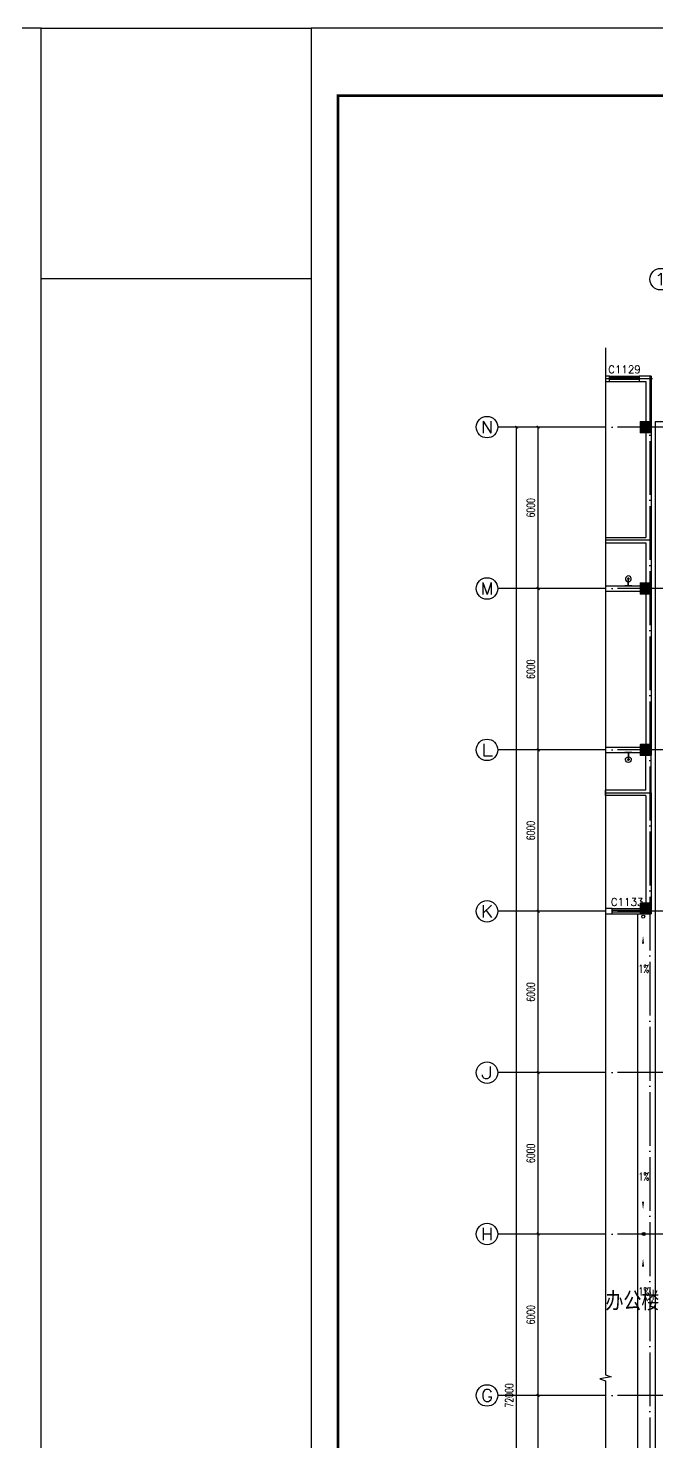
# Model space of a CAD drawing. Extents: x 683431 to 951238, y -788560 to -543702.
# Drawn here: x 881327 to 904672, y -667300 to -614750 of the extents above; entities that cross this region are included whole.
import ezdxf
from ezdxf.enums import TextEntityAlignment as Align

# ---------------------------------------------------------------- set-up
doc = ezdxf.new("R2010")
doc.units = 0
doc.header["$LTSCALE"] = 1000
doc.header["$MEASUREMENT"] = 0
doc.linetypes.add('DOTE', pattern=[2.42, 2, -0.2, 0.02, -0.2])
for name, color, linetype in [('AXIS', 3, 'Continuous'), ('AXIS_TEXT', 7, 'Continuous'), ('COLUMN', 9, 'Continuous'), ('DIM_SYMB', 3, 'Continuous'), ('DOTE', 1, 'Continuous'), ('PUB_HATCH', 23, 'Continuous'), ('PUB_TEXT', 3, 'Continuous'), ('PUB_TITLE', 4, 'Continuous'), ('RAIL', 163, 'Continuous'), ('WALL', 7, 'Continuous'), ('WINDOW', 4, 'Continuous'), ('WINDOW_TEXT', 7, 'Continuous'), ('zz-2', 7, 'Continuous')]:
    doc.layers.add(name, color=color, linetype=linetype)
doc.layers.add('柱', color=2, linetype='Continuous', lineweight=35)
doc.styles.add('_TCH_AXIS', font='COMPLEX', dxfattribs={"bigfont": 'GBCBIG'})
doc.styles.add('_TCH_DIM', font='SIMPLEX', dxfattribs={"bigfont": 'GBCBIG'})
doc.styles.add('_TCH_DIM_T3', font='SIMPLEX', dxfattribs={"width": 0.705882, "bigfont": 'GBCBIG'})
doc.styles.add('_TCH_WINDOW', font='simplex_.ttf', dxfattribs={"height": 3.5, "bigfont": 'GBCBIG'})
doc.styles.add('COMPLEX', font='COMPLEX')
doc.styles.add('宋体(0.8)', font='', dxfattribs={"width": 0.8})
doc.styles.get('宋体(0.8)').set_extended_font_data('SimSun')
doc.dimstyles.new('_TCH_ARCH&&100', dxfattribs={"dimtxt": 297.5, "dimasz": 100, "dimexe": 250, "dimexo": 300, "dimgap": 126.25, "dimtad": 1, "dimdec": 0, "dimzin": 0, "dimdsep": 46, "dimtxsty": '_TCH_DIM_T3', "dimblk": 'ARCHTICK', "dimcen": 0.09, "dimazin": 2, "dimtfac": 1, "dimtdec": 0, "dimtix": 1, "dimtmove": 2, "dimatfit": 3, "dimfxl": 0, "dimtolj": 1, "dimtzin": 0, "dimarcsym": 0})

# ---------------------------------------------------------------- blocks, each defined once
blk = doc.blocks.new('_ArchTick')
at = {"color": 0, "linetype": 'ByBlock', "const_width": 0.4}
blk.add_lwpolyline([(-0.5, -0.5), (0.5, 0.5)], dxfattribs=at)
blk = doc.blocks.new('*D156')
at = {"layer": 'AXIS', "color": 0, "lineweight": -2}
for p, q in [((902468, -665578), (900018, -665578)), ((900268, -671578), (900268, -665578)), ((902468, -671578), (900018, -671578))]:
    blk.add_line(p, q, dxfattribs=at)
at = {"layer": 'Defpoints', "color": 0}
for p in [(900268, -665578), (902768, -665578), (902768, -671578)]:
    blk.add_point(p, dxfattribs=at)
at = {"layer": 'AXIS', "color": 0, "lineweight": -2, "xscale": 100, "yscale": 100, "zscale": 100}
for p, rotation in [((900268, -665578), 90), ((900268, -671578), 270)]:
    blk.add_blockref('_ArchTick', p, dxfattribs=dict(at, rotation=rotation))
at = {"layer": 'AXIS', "color": 0, "insert": (899993, -668578), "char_height": 297.5, "attachment_point": 5, "rotation": 90, "style": '_TCH_DIM_T3'}
blk.add_mtext('\\A1;6000', dxfattribs=at)
blk = doc.blocks.new('*D157')
at = {"layer": 'AXIS', "color": 0, "lineweight": -2}
for p, q in [((902468, -659578), (900018, -659578)), ((900268, -665578), (900268, -659578)), ((902468, -665578), (900018, -665578))]:
    blk.add_line(p, q, dxfattribs=at)
at = {"layer": 'Defpoints', "color": 0}
for p in [(900268, -659578), (902768, -659578), (902768, -665578)]:
    blk.add_point(p, dxfattribs=at)
at = {"layer": 'AXIS', "color": 0, "lineweight": -2, "xscale": 100, "yscale": 100, "zscale": 100}
for p, rotation in [((900268, -659578), 90), ((900268, -665578), 270)]:
    blk.add_blockref('_ArchTick', p, dxfattribs=dict(at, rotation=rotation))
at = {"layer": 'AXIS', "color": 0, "insert": (899993, -662578), "char_height": 297.5, "attachment_point": 5, "rotation": 90, "style": '_TCH_DIM_T3'}
blk.add_mtext('\\A1;6000', dxfattribs=at)
blk = doc.blocks.new('*D158')
at = {"layer": 'AXIS', "color": 0, "lineweight": -2}
for p, q in [((902468, -653578), (900018, -653578)), ((900268, -659578), (900268, -653578)), ((902468, -659578), (900018, -659578))]:
    blk.add_line(p, q, dxfattribs=at)
at = {"layer": 'Defpoints', "color": 0}
for p in [(900268, -653578), (902768, -653578), (902768, -659578)]:
    blk.add_point(p, dxfattribs=at)
at = {"layer": 'AXIS', "color": 0, "lineweight": -2, "xscale": 100, "yscale": 100, "zscale": 100}
for p, rotation in [((900268, -653578), 90), ((900268, -659578), 270)]:
    blk.add_blockref('_ArchTick', p, dxfattribs=dict(at, rotation=rotation))
at = {"layer": 'AXIS', "color": 0, "insert": (899993, -656578), "char_height": 297.5, "attachment_point": 5, "rotation": 90, "style": '_TCH_DIM_T3'}
blk.add_mtext('\\A1;6000', dxfattribs=at)
blk = doc.blocks.new('*D159')
at = {"layer": 'AXIS', "color": 0, "lineweight": -2}
for p, q in [((902468, -647578), (900018, -647578)), ((900268, -653578), (900268, -647578)), ((902468, -653578), (900018, -653578))]:
    blk.add_line(p, q, dxfattribs=at)
at = {"layer": 'Defpoints', "color": 0}
for p in [(900268, -647578), (902768, -647578), (902768, -653578)]:
    blk.add_point(p, dxfattribs=at)
at = {"layer": 'AXIS', "color": 0, "lineweight": -2, "xscale": 100, "yscale": 100, "zscale": 100}
for p, rotation in [((900268, -647578), 90), ((900268, -653578), 270)]:
    blk.add_blockref('_ArchTick', p, dxfattribs=dict(at, rotation=rotation))
at = {"layer": 'AXIS', "color": 0, "insert": (899993, -650578), "char_height": 297.5, "attachment_point": 5, "rotation": 90, "style": '_TCH_DIM_T3'}
blk.add_mtext('\\A1;6000', dxfattribs=at)
blk = doc.blocks.new('*D160')
at = {"layer": 'AXIS', "color": 0, "lineweight": -2}
for p, q in [((902468, -641578), (900018, -641578)), ((900268, -647578), (900268, -641578)), ((902468, -647578), (900018, -647578))]:
    blk.add_line(p, q, dxfattribs=at)
at = {"layer": 'Defpoints', "color": 0}
for p in [(900268, -641578), (902768, -641578), (902768, -647578)]:
    blk.add_point(p, dxfattribs=at)
at = {"layer": 'AXIS', "color": 0, "lineweight": -2, "xscale": 100, "yscale": 100, "zscale": 100}
for p, rotation in [((900268, -641578), 90), ((900268, -647578), 270)]:
    blk.add_blockref('_ArchTick', p, dxfattribs=dict(at, rotation=rotation))
at = {"layer": 'AXIS', "color": 0, "insert": (899993, -644578), "char_height": 297.5, "attachment_point": 5, "rotation": 90, "style": '_TCH_DIM_T3'}
blk.add_mtext('\\A1;6000', dxfattribs=at)
blk = doc.blocks.new('*D161')
at = {"layer": 'AXIS', "color": 0, "lineweight": -2}
for p, q in [((902468, -635578), (900018, -635578)), ((900268, -641578), (900268, -635578)), ((902468, -641578), (900018, -641578))]:
    blk.add_line(p, q, dxfattribs=at)
at = {"layer": 'Defpoints', "color": 0}
for p in [(900268, -635578), (902768, -635578), (902768, -641578)]:
    blk.add_point(p, dxfattribs=at)
at = {"layer": 'AXIS', "color": 0, "lineweight": -2, "xscale": 100, "yscale": 100, "zscale": 100}
for p, rotation in [((900268, -635578), 90), ((900268, -641578), 270)]:
    blk.add_blockref('_ArchTick', p, dxfattribs=dict(at, rotation=rotation))
at = {"layer": 'AXIS', "color": 0, "insert": (899993, -638578), "char_height": 297.5, "attachment_point": 5, "rotation": 90, "style": '_TCH_DIM_T3'}
blk.add_mtext('\\A1;6000', dxfattribs=at)
blk = doc.blocks.new('*D162')
at = {"layer": 'AXIS', "color": 0, "lineweight": -2}
for p, q in [((902468, -629578), (900018, -629578)), ((900268, -635578), (900268, -629578)), ((902468, -635578), (900018, -635578))]:
    blk.add_line(p, q, dxfattribs=at)
at = {"layer": 'Defpoints', "color": 0}
for p in [(900268, -629578), (902768, -629578), (902768, -635578)]:
    blk.add_point(p, dxfattribs=at)
at = {"layer": 'AXIS', "color": 0, "lineweight": -2, "xscale": 100, "yscale": 100, "zscale": 100}
for p, rotation in [((900268, -629578), 90), ((900268, -635578), 270)]:
    blk.add_blockref('_ArchTick', p, dxfattribs=dict(at, rotation=rotation))
at = {"layer": 'AXIS', "color": 0, "insert": (899993, -632578), "char_height": 297.5, "attachment_point": 5, "rotation": 90, "style": '_TCH_DIM_T3'}
blk.add_mtext('\\A1;6000', dxfattribs=at)
blk = doc.blocks.new('*D163')
at = {"layer": 'AXIS', "color": 0, "lineweight": -2}
for p, q in [((902468, -629578), (899218, -629578)), ((899468, -701578), (899468, -629578)), ((902468, -701578), (899218, -701578))]:
    blk.add_line(p, q, dxfattribs=at)
at = {"layer": 'Defpoints', "color": 0}
for p in [(899468, -629578), (902768, -629578), (902768, -701578)]:
    blk.add_point(p, dxfattribs=at)
at = {"layer": 'AXIS', "color": 0, "lineweight": -2, "xscale": 100, "yscale": 100, "zscale": 100}
for p, rotation in [((899468, -629578), 90), ((899468, -701578), 270)]:
    blk.add_blockref('_ArchTick', p, dxfattribs=dict(at, rotation=rotation))
at = {"layer": 'AXIS', "color": 0, "insert": (899193, -665578), "char_height": 297.5, "attachment_point": 5, "rotation": 90, "style": '_TCH_DIM_T3'}
blk.add_mtext('\\A1;72000', dxfattribs=at)
blk = doc.blocks.new('_AXISO')
blk.add_circle((0, 0), 0.5)
at = {"layer": 'AXIS_TEXT', "style": 'COMPLEX', "width": 1.041667}
blk.add_attdef('A', text='', height=0.56, dxfattribs=at).set_placement((-0.25, -0.28), (0.25, -0.28), align=Align.FIT)
blk = doc.blocks.new('$WINLIB2D$00000001')
at = {"color": 0}
for points in [[(-0.5, 0.5), (-0.5, -0.5)], [(-0.5, 0.5), (0.5, 0.5)], [(0.5, -0.5), (0.5, 0.5)], [(0.5, 0.167), (-0.5, 0.167)], [(0.5, -0.167), (-0.5, -0.167)], [(-0.5, -0.5), (0.5, -0.5)]]:
    blk.add_lwpolyline(points, dxfattribs=at)
blk = doc.blocks.new('$plan$00001626')
blk.add_line((-10, 0), (10, 0))
blk.add_arc((0, -260), 10.5, 197.2381, 342.7619)
at = {"layer": 'zz-2'}
for points in [[(-124, 0), (133, 0)], [(-10, 0), (-10, -263)], [(10, 0), (10, -263)]]:
    blk.add_lwpolyline(points, dxfattribs=at)
for radius, start, end in [(108, 95.306, 84.694), (28.3, 110.6725, 69.3275)]:
    blk.add_arc((0, -262), radius, start, end, dxfattribs=at)
blk = doc.blocks.new('_FZH')
blk.add_lwpolyline([(-0.5, -0.5), (0.5, -0.5), (0.5, 0.5), (-0.5, 0.5)], close=True)
at = {"layer": 'PUB_HATCH'}
blk.add_solid([(-0.5, -0.5), (0.5, -0.5), (-0.5, 0.5), (0.5, 0.5)], dxfattribs=at)

msp = doc.modelspace()

# ---------------------------------------------------------------- linework, layer by layer
at = {"layer": 'AXIS'}
for p, q in [((902768.5, -629578.1), (898768.5, -629578.1)), ((902768.5, -635578.1), (898768.5, -635578.1)), ((902768.5, -641578.1), (898768.5, -641578.1)), ((902768.5, -647578.1), (898768.5, -647578.1)), ((902768.5, -653578.1), (898768.5, -653578.1)), ((902768.5, -659578.1), (898768.5, -659578.1)), ((902768.5, -665578.1), (898768.5, -665578.1))]:
    msp.add_line(p, q, dxfattribs=at)
at = {"layer": 'DIM_SYMB'}
msp.add_lwpolyline([(902768.5, -626625.6), (902768.5, -664814.4), (902978.5, -664890.9), (902558.5, -664964.9), (902768.5, -665039.4), (902768.5, -703228.3)], dxfattribs=at)
for points in [[(904164.9, -649493.5, 0, 0, 0), (904164.9, -648486.7, 0, 80, 0), (904164.9, -648786.7, 0, 0, 0)], [(904164.9, -657662.8, 0, 0, 0), (904164.9, -658669.5, 0, 80, 0), (904164.9, -658369.5, 0, 0, 0)], [(904164.9, -661493.5, 0, 0, 0), (904164.9, -660486.7, 0, 80, 0), (904164.9, -660786.7, 0, 0, 0)]]:
    msp.add_lwpolyline(points, format="xyseb", dxfattribs=at)
at = {"layer": 'DOTE', "linetype": 'DOTE'}
for p, q in [((904518.5, -627778.1), (902768.5, -627778.1)), ((904418.5, -627678.1), (904418.5, -702578.1)), ((941518.5, -629578.1), (902768.5, -629578.1)), ((904468.5, -633778.1), (902768.5, -633778.1)), ((941518.5, -635578.1), (902768.5, -635578.1)), ((941518.5, -641578.1), (902768.5, -641578.1)), ((902768.5, -643178.1), (904468.5, -643178.1)), ((941518.5, -647578.1), (902768.5, -647578.1)), ((941518.5, -653578.1), (902768.5, -653578.1)), ((941518.5, -659578.1), (902768.5, -659578.1)), ((941518.5, -665578.1), (902768.5, -665578.1))]:
    msp.add_line(p, q, dxfattribs=at)
at = {"layer": 'PUB_TITLE'}
for points in [[(822402.4, -719849.5), (881802.4, -719849.5), (881802.4, -614749.5), (822402.4, -614749.5)], [(891838.2, -719849.5), (951238.2, -719849.5), (951238.2, -614749.5), (891838.2, -614749.5)]]:
    msp.add_lwpolyline(points, close=True, dxfattribs=at)
at = {"layer": 'PUB_TITLE', "const_width": 100}
msp.add_lwpolyline([(892838.2, -718849.5), (950238.2, -718849.5), (950238.2, -617249.5), (892838.2, -617249.5)], close=True, dxfattribs=at)
at = {"layer": 'RAIL', "ltscale": 0.5}
msp.add_line((903968.5, -701678.1), (903968.5, -647678.1), dxfattribs=at)
for points in [[(881802.4, -614749.5), (891838.2, -614749.5), (891838.2, -624060.5), (881802.4, -624060.5)], [(904618.5, -701778.1), (940618.5, -701778.1), (940618.5, -629378.1), (904618.5, -629378.1)]]:
    msp.add_lwpolyline(points, close=True, dxfattribs=at)
at = {"layer": 'RAIL', "ltscale": 0.5, "const_width": 0.0001}
for points in [[(902768.5, -701678.1), (904368.5, -701678.1), (904368.5, -647678.1)], [(902768.5, -701778.1), (904468.5, -701778.1), (904468.5, -647678.1)]]:
    msp.add_lwpolyline(points, dxfattribs=at)
at = {"layer": 'RAIL', "ltscale": 0.5}
for centre in [(904173.2, -647778), (904188.9, -659578.1)]:
    msp.add_circle(centre, 55, dxfattribs=at)
at = {"layer": 'WALL'}
for p, q in [((902918.5, -627678.1), (902768.5, -627678.1)), ((902768.5, -627678.1), (902768.5, -627878.1)), ((902768.5, -627878.1), (902918.5, -627878.1)), ((902918.5, -627878.1), (902918.5, -627678.1)), ((904468.5, -627678.1), (904018.5, -627678.1)), ((904018.5, -627678.1), (904018.5, -627878.1)), ((904018.5, -627878.1), (904268.5, -627878.1)), ((904268.5, -627878.1), (904268.5, -629378.1)), ((904468.5, -627678.1), (904468.5, -629378.1)), ((904268.5, -629778.1), (904268.5, -633678.1)), ((904468.5, -629778.1), (904468.5, -633778.1)), ((902768.5, -633678.1), (904268.5, -633678.1)), ((902768.5, -633678.1), (902768.5, -633878.1)), ((902768.5, -633878.1), (904268.5, -633878.1)), ((904268.5, -633878.1), (904268.5, -635378.1)), ((904468.5, -633778.1), (904468.5, -635378.1)), ((902768.5, -635478.1), (904068.5, -635478.1)), ((902768.5, -635478.1), (902768.5, -635678.1)), ((902768.5, -635678.1), (904068.5, -635678.1)), ((904268.5, -635778.1), (904268.5, -641378.1)), ((904468.5, -635778.1), (904468.5, -641378.1)), ((902768.5, -641478.1), (904068.5, -641478.1)), ((902768.5, -641478.1), (902768.5, -641678.1)), ((902768.5, -641678.1), (904068.5, -641678.1)), ((904268.5, -643078.1), (904268.5, -641778.1)), ((904468.5, -643178.1), (904468.5, -641778.1)), ((904268.5, -643078.1), (902768.5, -643078.1)), ((902768.5, -643278.1), (902768.5, -643078.1)), ((904468.5, -643178.1), (904468.5, -647278.1)), ((904268.5, -643278.1), (902768.5, -643278.1)), ((904268.5, -643278.1), (904268.5, -647278.1)), ((903018.5, -647478.1), (902768.5, -647478.1)), ((902768.5, -647478.1), (902768.5, -647678.1)), ((902768.5, -647678.1), (903018.5, -647678.1)), ((903018.5, -647678.1), (903018.5, -647478.1))]:
    msp.add_line(p, q, dxfattribs=at)
at = {"layer": '柱', "ltscale": 1}
for points in [[(904468.5, -629778.1), (904468.5, -629378.1), (904068.5, -629378.1), (904068.5, -629778.1)], [(904468.5, -635778.1), (904468.5, -635378.1), (904068.5, -635378.1), (904068.5, -635778.1)], [(904468.5, -641778.1), (904468.5, -641378.1), (904068.5, -641378.1), (904068.5, -641778.1)], [(904468.5, -647678.1), (904468.5, -647278.1), (904068.5, -647278.1), (904068.5, -647678.1)]]:
    msp.add_lwpolyline(points, close=True, dxfattribs=at)

# ---------------------------------------------------------------- block references
at = {"layer": 'AXIS'}
ref = msp.add_blockref('_AXISO', (904818.5, -624078.1), dxfattribs=dict(at, xscale=800, yscale=800, zscale=800))
ref.add_attrib('A', '1', dxfattribs={"layer": 'AXIS_TEXT', "ltscale": 0.5, "height": 452.5, "style": '_TCH_AXIS', "width": 2.333333}).set_placement((904592.2, -624304.4), (905044.8, -624304.4), align=Align.FIT)
ref = msp.add_blockref('_AXISO', (898368.5, -629578.1), dxfattribs=dict(at, xscale=800, yscale=800, zscale=800))
ref.add_attrib('A', 'N', dxfattribs={"layer": 'AXIS_TEXT', "ltscale": 0.5, "height": 452.5, "style": '_TCH_AXIS', "width": 1.105263}).set_placement((898142.2, -629804.4), (898594.8, -629804.4), align=Align.FIT)
ref = msp.add_blockref('_AXISO', (898368.5, -635578.1), dxfattribs=dict(at, xscale=800, yscale=800, zscale=800))
ref.add_attrib('A', 'M', dxfattribs={"layer": 'AXIS_TEXT', "ltscale": 0.5, "height": 452.5, "style": '_TCH_AXIS'}).set_placement((898142.2, -635804.4), (898594.8, -635804.4), align=Align.FIT)
ref = msp.add_blockref('_AXISO', (898368.5, -641578.1), dxfattribs=dict(at, xscale=800, yscale=800, zscale=800))
ref.add_attrib('A', 'L', dxfattribs={"layer": 'AXIS_TEXT', "ltscale": 0.5, "height": 452.5, "style": '_TCH_AXIS', "width": 1.4}).set_placement((898142.2, -641804.4), (898594.8, -641804.4), align=Align.FIT)
ref = msp.add_blockref('_AXISO', (898368.5, -647578.1), dxfattribs=dict(at, xscale=800, yscale=800, zscale=800))
ref.add_attrib('A', 'K', dxfattribs={"layer": 'AXIS_TEXT', "ltscale": 0.5, "height": 452.5, "style": '_TCH_AXIS', "width": 1.105263}).set_placement((898142.2, -647804.4), (898594.8, -647804.4), align=Align.FIT)
ref = msp.add_blockref('_AXISO', (898368.5, -653578.1), dxfattribs=dict(at, xscale=800, yscale=800, zscale=800))
ref.add_attrib('A', 'J', dxfattribs={"layer": 'AXIS_TEXT', "ltscale": 0.5, "height": 452.5, "style": '_TCH_AXIS', "width": 1.909091}).set_placement((898142.2, -653804.4), (898594.8, -653804.4), align=Align.FIT)
ref = msp.add_blockref('_AXISO', (898368.5, -659578.1), dxfattribs=dict(at, xscale=800, yscale=800, zscale=800))
ref.add_attrib('A', 'H', dxfattribs={"layer": 'AXIS_TEXT', "ltscale": 0.5, "height": 452.5, "style": '_TCH_AXIS', "width": 1.05}).set_placement((898142.2, -659804.4), (898594.8, -659804.4), align=Align.FIT)
ref = msp.add_blockref('_AXISO', (898368.5, -665578.1), dxfattribs=dict(at, xscale=800, yscale=800, zscale=800))
ref.add_attrib('A', 'G', dxfattribs={"layer": 'AXIS_TEXT', "ltscale": 0.5, "height": 452.5, "style": '_TCH_AXIS', "width": 1.166667}).set_placement((898142.2, -665804.4), (898594.8, -665804.4), align=Align.FIT)
at = {"layer": 'COLUMN', "xscale": 400, "yscale": 400, "zscale": 400}
for p in [(904268.5, -629578.1), (904268.5, -635578.1), (904268.5, -641578.1), (904268.5, -647478.1)]:
    msp.add_blockref('_FZH', p, dxfattribs=at)
at = {"layer": 'RAIL', "rotation": 179.9999999999999}
msp.add_blockref('$plan$00001626', (903618.5, -635478.1), dxfattribs=at)
at = {"layer": 'RAIL', "yscale": -1, "rotation": 180.0000000000001}
msp.add_blockref('$plan$00001626', (903618.5, -641678.1), dxfattribs=at)
at = {"layer": 'WINDOW'}
ref = msp.add_blockref('$WINLIB2D$00000001', (903468.5, -627778.1), dxfattribs=dict(at, xscale=1100, yscale=-200, zscale=1100))
ref.add_attrib('A', 'C1129', (902866, -627573.2), dxfattribs={"layer": 'WINDOW_TEXT', "ltscale": 0.5, "height": 280.96, "style": '_TCH_WINDOW'})
ref = msp.add_blockref('$WINLIB2D$00000001', (903568.5, -647578.1), dxfattribs=dict(at, xscale=1100, yscale=-200, zscale=1100))
ref.add_attrib('A', 'C1133', (902966, -647373.2), dxfattribs={"layer": 'WINDOW_TEXT', "ltscale": 0.5, "height": 280.96, "style": '_TCH_WINDOW'})

# ---------------------------------------------------------------- texts
at = {"layer": 'PUB_TEXT'}
for s, height, style, width, p in [('1%', 297.5, '_TCH_DIM', 0.705882, (903994.9, -649860.9)), ('1%', 297.5, '_TCH_DIM', 0.705882, (903994.9, -657592.8)), ('1%', 297.5, '_TCH_DIM', 0.705882, (903994.9, -661860.9)), ('办公楼', 611.77, '宋体(0.8)', 0.8, (902768.5, -662352.8))]:
    msp.add_text(s, height=height, dxfattribs=dict(at, style=style, width=width)).set_placement(p)

# ---------------------------------------------------------------- dimensions: what is measured, and where the dimension line sits
at = {"layer": 'AXIS'}
for p1, p2, distance, picture, middle in [((902768.5, -701578.1), (902768.5, -629578.1), 3300, '*D163', (899193.5, -665578.1)), ((902768.5, -635578.1), (902768.5, -629578.1), 2500, '*D162', (899993.5, -632578.1)), ((902768.5, -641578.1), (902768.5, -635578.1), 2500, '*D161', (899993.5, -638578.1)), ((902768.5, -647578.1), (902768.5, -641578.1), 2500, '*D160', (899993.5, -644578.1)), ((902768.5, -653578.1), (902768.5, -647578.1), 2500, '*D159', (899993.5, -650578.1)), ((902768.5, -659578.1), (902768.5, -653578.1), 2500, '*D158', (899993.5, -656578.1)), ((902768.5, -665578.1), (902768.5, -659578.1), 2500, '*D157', (899993.5, -662578.1)), ((902768.5, -671578.1), (902768.5, -665578.1), 2500, '*D156', (899993.5, -668578.1))]:
    dim = msp.add_aligned_dim(p1=p1, p2=p2, distance=distance, dimstyle='_TCH_ARCH&&100', dxfattribs=at)
    dim.commit()
    dim.dimension.update_dxf_attribs({"geometry": picture, "text_midpoint": middle})

doc.saveas('drawing.dxf')
